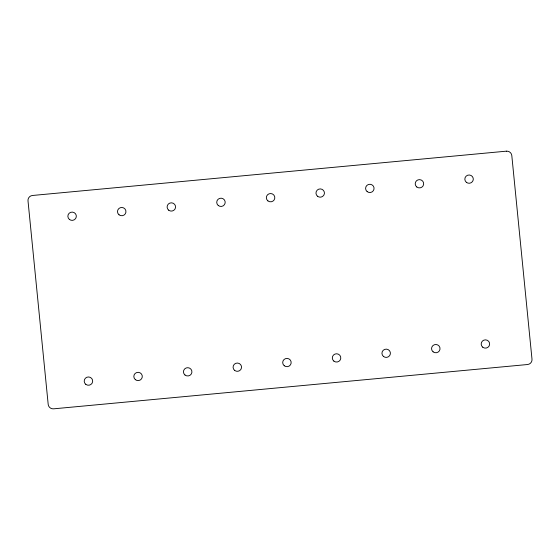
<?xml version="1.0" encoding="UTF-8"?>
<svg xmlns="http://www.w3.org/2000/svg" width="560" height="560" viewBox="0 0 560 560"><rect width="100%" height="100%" fill="white"/><g stroke="black" fill="none" stroke-linecap="round" stroke-linejoin="round"><path stroke-width="0.84" d="M506.366 151.172L32.48 195.475A4.984 4.872 1.5 0 0 28 200.788L48.195 404.439A4.984 4.872 1.5 0 0 53.634 408.828L527.52 364.525A4.984 4.872 1.5 0 0 532 359.212L511.805 155.561A4.984 4.872 1.5 0 0 506.366 151.172M466.375 182.322A4.235 4.137 1.5 0 0 473.249 179.816A4.235 4.137 1.5 0 0 467.586 175.252A4.235 4.137 1.5 0 0 466.375 182.322M367.136 191.597A4.235 4.137 1.5 0 0 374.01 189.091A4.235 4.137 1.5 0 0 368.34 184.527A4.235 4.137 1.5 0 0 367.136 191.597M267.89 200.879A4.235 4.137 1.5 0 0 274.764 198.373A4.235 4.137 1.5 0 0 269.101 193.802A4.235 4.137 1.5 0 0 267.89 200.879M168.651 210.154A4.235 4.137 1.5 0 0 175.525 207.648A4.235 4.137 1.5 0 0 169.855 203.084A4.235 4.137 1.5 0 0 168.651 210.154M69.405 219.436A4.235 4.137 1.5 0 0 76.279 216.923A4.235 4.137 1.5 0 0 70.616 212.359A4.235 4.137 1.5 0 0 69.405 219.436M85.757 384.3A4.235 4.137 1.5 0 0 92.631 381.787A4.235 4.137 1.5 0 0 86.961 377.223A4.235 4.137 1.5 0 0 85.757 384.3M184.996 375.018A4.235 4.137 1.5 0 0 191.87 372.512A4.235 4.137 1.5 0 0 186.207 367.948A4.235 4.137 1.5 0 0 184.996 375.018M284.242 365.743A4.235 4.137 1.5 0 0 291.116 363.237A4.235 4.137 1.5 0 0 285.446 358.666A4.235 4.137 1.5 0 0 284.242 365.743M482.727 347.186A4.235 4.137 1.5 0 0 489.601 344.68A4.235 4.137 1.5 0 0 483.931 340.116A4.235 4.137 1.5 0 0 482.727 347.186M383.481 356.461A4.235 4.137 1.5 0 0 390.355 353.955A4.235 4.137 1.5 0 0 384.692 349.391A4.235 4.137 1.5 0 0 383.481 356.461M433.104 351.827A4.235 4.137 1.5 0 0 439.978 349.314A4.235 4.137 1.5 0 0 434.308 344.75A4.235 4.137 1.5 0 0 433.104 351.827M416.759 186.963A4.235 4.137 1.5 0 0 423.626 184.45A4.235 4.137 1.5 0 0 417.963 179.886A4.235 4.137 1.5 0 0 416.759 186.963M135.373 379.659A4.235 4.137 1.5 0 0 142.247 377.153A4.235 4.137 1.5 0 0 136.584 372.582A4.235 4.137 1.5 0 0 135.373 379.659M119.028 214.795A4.235 4.137 1.5 0 0 125.902 212.289A4.235 4.137 1.5 0 0 120.239 207.725A4.235 4.137 1.5 0 0 119.028 214.795M317.513 196.238A4.235 4.137 1.5 0 0 324.387 193.732A4.235 4.137 1.5 0 0 318.724 189.168A4.235 4.137 1.5 0 0 317.513 196.238M333.858 361.102A4.235 4.137 1.5 0 0 340.732 358.596A4.235 4.137 1.5 0 0 335.069 354.032A4.235 4.137 1.5 0 0 333.858 361.102M234.619 370.377A4.235 4.137 1.5 0 0 241.493 367.871A4.235 4.137 1.5 0 0 235.823 363.307A4.235 4.137 1.5 0 0 234.619 370.377M218.274 205.513A4.235 4.137 1.5 0 0 225.141 203.007A4.235 4.137 1.5 0 0 219.478 198.443A4.235 4.137 1.5 0 0 218.274 205.513"/></g></svg>
